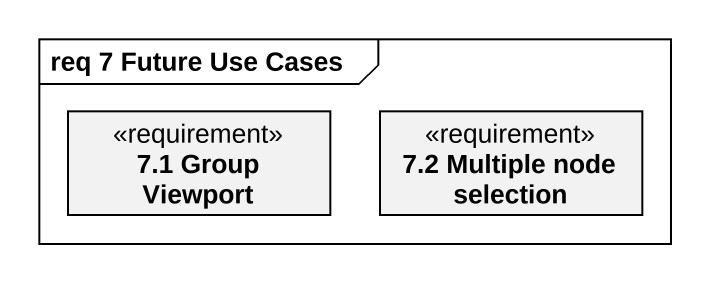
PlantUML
@startuml
mainframe req 7 Future Use Cases
hide circle
hide empty members
class "7.1 Group Viewport" as r7_1_Group_Viewport <<requirement>>
class "7.2 Multiple node selection" as r7_2_Multiple_node_selection <<requirement>>
@enduml
